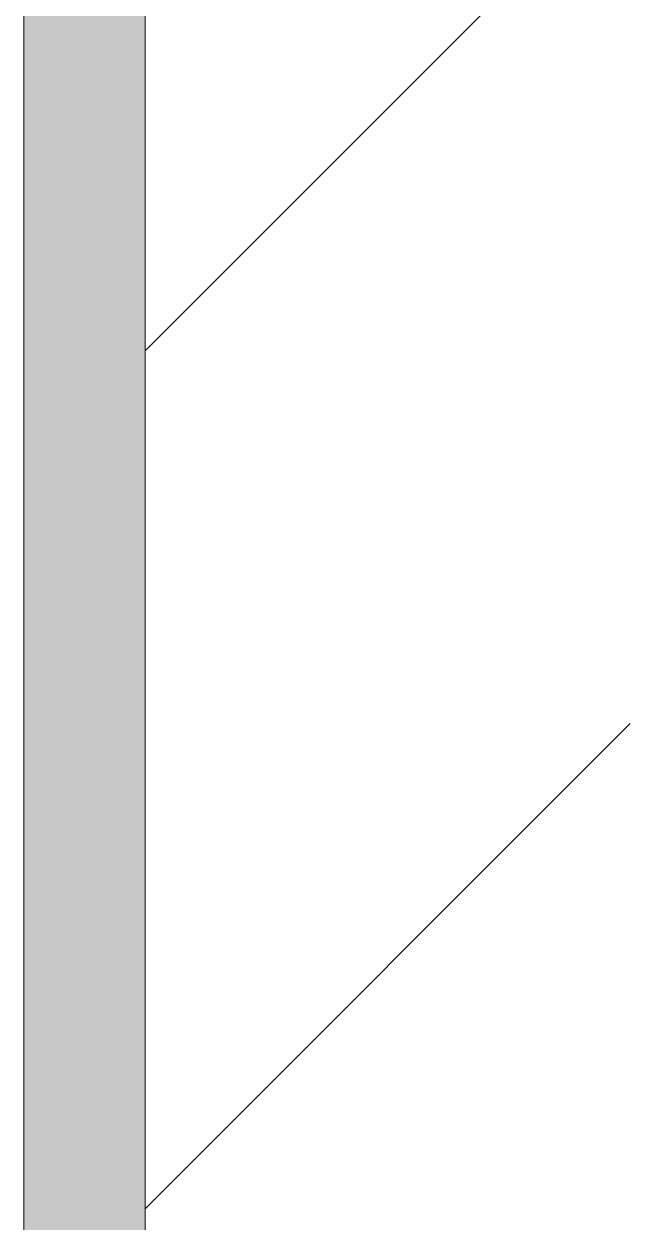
# Model space of a CAD drawing. Header units: millimetres. Extents: x -213547 to 415037, y -3642 to 106956.
# Drawn here: x 91994.7 to 92094.7, y 85648.6 to 85846.1 of the extents above; entities that cross this region are included whole.
import ezdxf

# ---------------------------------------------------------------- set-up
doc = ezdxf.new("R2010")
doc.units = ezdxf.units.MM
doc.layers.add('A-FLOR', color=7, linetype='Continuous', lineweight=9)
doc.layers.add('I-WALL', color=7, linetype='Continuous', lineweight=5)
doc.layers.add('A-WALL-1', color=9, linetype='Continuous', lineweight=5, true_color=0x808080)

# ---------------------------------------------------------------- blocks, each defined once
blk = doc.blocks.new('1floor')
at = {"layer": 'I-WALL'}
h = blk.add_hatch(dxfattribs=at)
h.set_pattern_fill('FP_191', color=256, style=0, pattern_type=2)
h.set_pattern_definition([(0, (0, 0), (243.84, 60.96), [20.117, -162.763, 20.117, -162.763, -975.36]), (0, (0, 0), (243.84, 60.96), [-365.76, 20.117, -345.643, 20.117, -162.763, -426.72]), (0, (0, 0), (243.84, 60.96), [-914.4, 20.117, -101.803, 20.117, -284.683]), (120, (91.44, 30.48), (-174.71291, 180.691634), [20.117, -162.763, 20.117, -162.763, -975.36]), (120, (91.44, 30.48), (-174.71291, 180.691634), [-365.76, 20.117, -345.643, 20.117, -162.763, -426.72]), (120, (91.44, 30.48), (-174.71291, 180.691634), [-914.4, 20.117, -101.803, 20.117, -284.683]), (240, (121.92, 152.4), (-69.12709, -241.651634), [20.117, -162.763, 20.117, -162.763, -975.36]), (240, (121.92, 152.4), (-69.12709, -241.651634), [-365.76, 20.117, -345.643, 20.117, -162.763, -426.72]), (240, (121.92, 152.4), (-69.12709, -241.651634), [-914.4, 20.117, -101.803, 20.117, -284.683])])
h.paths.add_polyline_path([(91950, 170), (91949.83, 3700), (91942, 3700), (91942, 3730), (91930, 3730), (91930, 171)])
h.paths.add_polyline_path([(91942, 5180), (91942, 5210), (91950, 5210), (91950, 10400), (91930, 10400), (91930, 5180)])
h = blk.add_hatch(dxfattribs=at)
h.set_pattern_fill('FP_22', color=256, style=0, pattern_type=2)
h.set_pattern_definition([(45, (0, 0), (-70.71068, 70.71068), [])])
h.paths.add_polyline_path([(91950, 100), (92030, 100), (92030, 3755), (91950, 3755), (91950, 130)])
h.paths.add_polyline_path([(92000, 5155), (92030, 5155), (92030, 10400), (91950, 10399.12), (91950, 5155), (91982.39, 5155)])
at = {"layer": 'A-FLOR'}
blk.add_line((91930, 5105), (91930, 10380), dxfattribs=at)
at = {"layer": 'A-WALL-1'}
blk.add_line((91950, 10400), (91950, 5210), dxfattribs=at)

msp = doc.modelspace()

# ---------------------------------------------------------------- block references
msp.add_blockref('1floor', (64.7, 79186.05))

doc.saveas('drawing.dxf')
